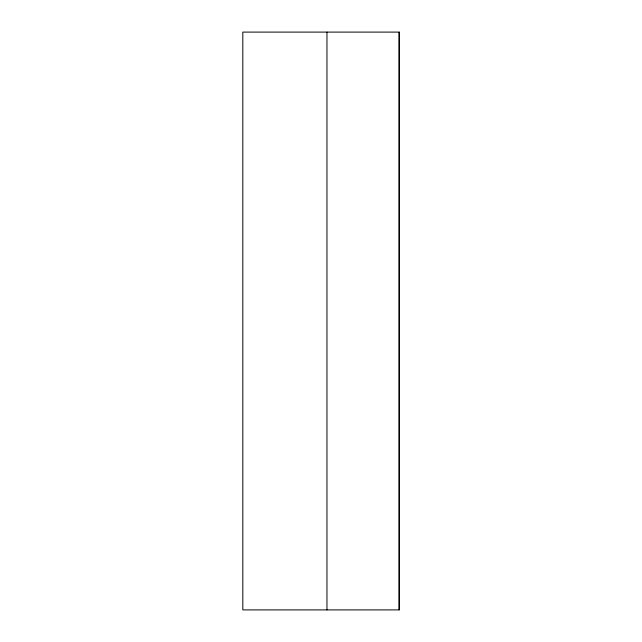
<?xml version="1.0" encoding="UTF-8"?>
<svg xmlns="http://www.w3.org/2000/svg" width="642" height="642" viewBox="0 0 642 642"><rect width="100%" height="100%" fill="white"/><g stroke="black" fill="none" stroke-linecap="round" stroke-linejoin="round"><path stroke-width="0.96" d="M399.188 609.9L399.188 32.1L242.812 32.1L242.82 609.9L399.188 609.9L399.188 32.1M326.963 32.1L326.963 609.9"/></g></svg>
